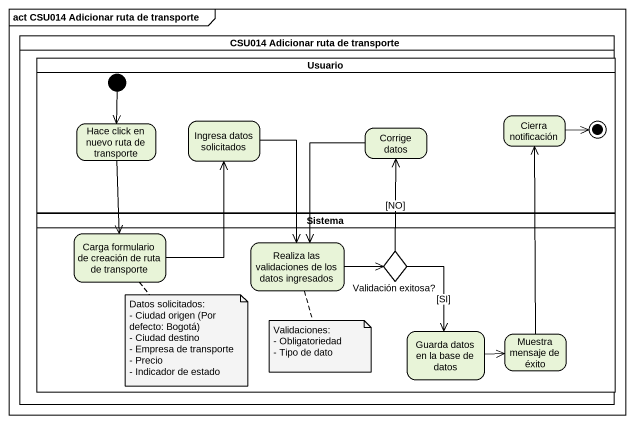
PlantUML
@startuml
mainframe act CSU014 Adicionar ruta de transporte
hide empty description
state "CSU014 Adicionar ruta de transporte" as CSU014_Adicionar_ruta_de <<partition>> {
  state Usuario <<partition>> {
    state "Hace click en nuevo ruta de transporte" as Hace_click_en_nuevo_ruta_de
    state "Ingresa datos solicitados" as Ingresa_datos_solicitados
    state "Corrige datos" as Corrige_datos
    state "Cierra notificación" as Cierra_notificación
    [*] --> Hace_click_en_nuevo_ruta_de
    Cierra_notificación -right-> [*]
  }
  state Sistema <<partition>> {
    state "Carga formulario de creación de ruta de transporte" as Carga_formulario_de
    state "Realiza las validaciones de los datos ingresados" as Realiza_las_validaciones_de
    state "Validación exitosa?" as Validación_exitosa <<choice>>
    state "Guarda datos en la base de datos" as Guarda_datos_en_la_base_de
    state "Muestra mensaje de éxito" as Muestra_mensaje_de_éxito
  }
}
Hace_click_en_nuevo_ruta_de --> Carga_formulario_de
Ingresa_datos_solicitados --> Realiza_las_validaciones_de
Corrige_datos --> Realiza_las_validaciones_de
Carga_formulario_de -up-> Ingresa_datos_solicitados
Realiza_las_validaciones_de -right-> Validación_exitosa
Validación_exitosa -up-> Corrige_datos : [NO]
Validación_exitosa --> Guarda_datos_en_la_base_de : [SI]
Guarda_datos_en_la_base_de -right-> Muestra_mensaje_de_éxito
Muestra_mensaje_de_éxito -up-> Cierra_notificación
note bottom of Carga_formulario_de
  Datos solicitados:
  - Ciudad origen (Por defecto: Bogotá)
  - Ciudad destino
  - Empresa de transporte
  - Precio
  - Indicador de estado
end note
note bottom of Realiza_las_validaciones_de
  Validaciones:
  - Obligatoriedad
  - Tipo de dato
end note
@enduml
